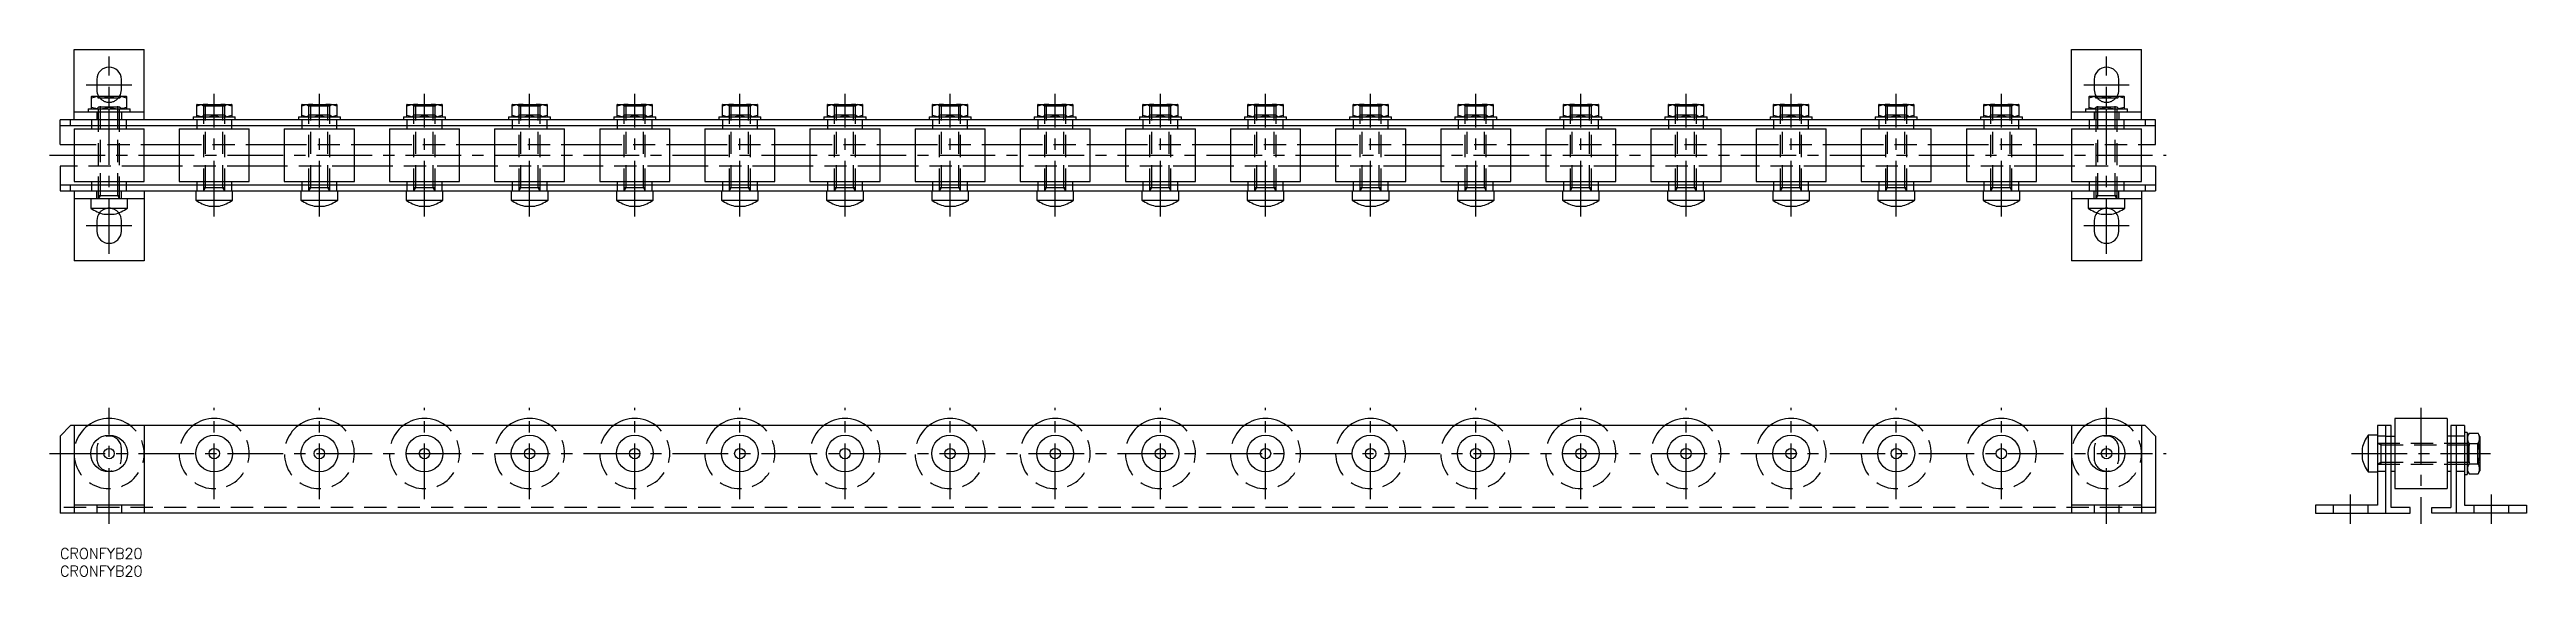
# Model space of a CAD drawing. Extents: x -3 to 704, y -8 to 142.
import ezdxf

# ---------------------------------------------------------------- set-up
doc = ezdxf.new("R2010")
doc.units = 0
doc.header["$LTSCALE"] = 0.5
doc.linetypes.add('CENTER', pattern=[50.8, 31.75, -6.35, 6.35, -6.35])
doc.linetypes.add('DASHED', pattern=[19.05, 12.7, -6.35])
for name, color, linetype in [('MSM_CENTER', 1, 'CENTER'), ('MSM_CONTINUOUS', 7, 'CONTINUOUS'), ('MSM_DASHED', 4, 'DASHED'), ('MSM_PART_NUMBER', 7, 'CONTINUOUS')]:
    doc.layers.add(name, color=color, linetype=linetype)
doc.styles.get("Standard").update_dxf_attribs({"font": 'txt.shx', "height": 3, "bigfont": 'bigfont.shx'})

# ---------------------------------------------------------------- blocks, each defined once
blk = doc.blocks.new('*U45')
at = {"layer": 'MSM_PART_NUMBER'}
blk.add_text('CRONFYB20', height=3, dxfattribs=at).set_placement((0, -3))
blk = doc.blocks.new('*U46')
at = {"layer": 'MSM_PART_NUMBER'}
blk.add_text('CRONFYB20', height=3, dxfattribs=at).set_placement((0, -8))

msp = doc.modelspace()

# ---------------------------------------------------------------- linework, layer by layer
at = {"layer": 'MSM_CENTER'}
for p, q in [((14, 83.91), (14, 140.11)), ((584, 83.91), (584, 140.11)), ((7.5, 132.11), (20.5, 132.11)), ((44, 94.51), (44, 129.51)), ((74, 94.51), (74, 129.51)), ((104, 94.51), (104, 129.51)), ((134, 94.51), (134, 129.51)), ((164, 94.51), (164, 129.51)), ((194, 94.51), (194, 129.51)), ((224, 94.51), (224, 129.51)), ((254, 94.51), (254, 129.51)), ((284, 94.51), (284, 129.51)), ((314, 94.51), (314, 129.51)), ((344, 94.51), (344, 129.51)), ((374, 94.51), (374, 129.51)), ((404, 94.51), (404, 129.51)), ((434, 94.51), (434, 129.51)), ((464, 94.51), (464, 129.51)), ((494, 94.51), (494, 129.51)), ((524, 94.51), (524, 129.51)), ((554, 94.51), (554, 129.51)), ((577.5, 132.11), (590.5, 132.11)), ((-3, 112.01), (601, 112.01)), ((20.5, 91.91), (7.5, 91.91)), ((590.5, 91.91), (577.5, 91.91)), ((14, 7), (14, 40)), ((44, 14), (44, 40)), ((74, 14), (74, 40)), ((104, 14), (104, 40)), ((134, 14), (134, 40)), ((164, 14), (164, 40)), ((194, 14), (194, 40)), ((224, 14), (224, 40)), ((254, 14), (254, 40)), ((284, 14), (284, 40)), ((314, 14), (314, 40)), ((344, 14), (344, 40)), ((374, 14), (374, 40)), ((404, 14), (404, 40)), ((434, 14), (434, 40)), ((464, 14), (464, 40)), ((494, 14), (494, 40)), ((524, 14), (524, 40)), ((554, 14), (554, 40)), ((584, 7), (584, 40)), ((673.74, 40), (673.74, 7)), ((-3, 27), (601, 27)), ((653.94, 27), (693.54, 27)), ((653.64, 7), (653.64, 15.3)), ((693.84, 7), (693.84, 15.3))]:
    msp.add_line(p, q, dxfattribs=at)
at = {"layer": 'MSM_CONTINUOUS'}
for p, q in [((4, 122.11), (4, 142.11)), ((4, 142.11), (24, 142.11)), ((24, 122.11), (24, 142.11)), ((574, 122.11), (574, 142.11)), ((574, 142.11), (594, 142.11)), ((594, 122.11), (594, 142.11)), ((9.1, 128.81), (9, 128.75)), ((9, 125.27), (9, 128.75)), ((9.1, 128.81), (18.9, 128.81)), ((10.5, 133.61), (10.5, 130.61)), ((14, 125.72), (14, 128.31)), ((17.5, 130.61), (17.5, 133.61)), ((19, 128.75), (18.9, 128.81)), ((19, 128.75), (19, 125.27)), ((579.1, 128.81), (579, 128.75)), ((579, 125.27), (579, 128.75)), ((579.1, 128.81), (588.9, 128.81)), ((580.5, 133.61), (580.5, 130.61)), ((584, 125.72), (584, 128.31)), ((587.5, 130.61), (587.5, 133.61)), ((589, 128.75), (588.9, 128.81)), ((589, 128.75), (589, 125.27)), ((0, 115.11), (0, 122.11)), ((598, 122.11), (0, 122.11)), ((0, 120.51), (598, 120.51)), ((3, 120.51), (3, 122.11)), ((4, 124.41), (24, 124.41)), ((8, 125.21), (8, 124.41)), ((8, 125.21), (20, 125.21)), ((9, 125.27), (9.1, 125.21)), ((9, 120.51), (9, 119.51)), ((18.9, 125.21), (19, 125.27)), ((19, 119.51), (19, 120.51)), ((20, 124.41), (20, 125.21)), ((38, 122.91), (38, 122.11)), ((38, 122.91), (50, 122.91)), ((39.1, 126.51), (39, 126.45)), ((39, 122.97), (39, 126.45)), ((39, 122.97), (39.1, 122.91)), ((39, 120.51), (39, 119.51)), ((39.1, 126.51), (48.9, 126.51)), ((44, 123.42), (44, 126.01)), ((49, 126.45), (48.9, 126.51)), ((48.9, 122.91), (49, 122.97)), ((49, 126.45), (49, 122.97)), ((49, 119.51), (49, 120.51)), ((50, 122.11), (50, 122.91)), ((68, 122.91), (68, 122.11)), ((68, 122.91), (80, 122.91)), ((69.1, 126.51), (69, 126.45)), ((69, 122.97), (69, 126.45)), ((69, 122.97), (69.1, 122.91)), ((69, 120.51), (69, 119.51)), ((69.1, 126.51), (78.9, 126.51)), ((74, 123.42), (74, 126.01)), ((79, 126.45), (78.9, 126.51)), ((78.9, 122.91), (79, 122.97)), ((79, 126.45), (79, 122.97)), ((79, 119.51), (79, 120.51)), ((80, 122.11), (80, 122.91)), ((98, 122.91), (98, 122.11)), ((98, 122.91), (110, 122.91)), ((99.1, 126.51), (99, 126.45)), ((99, 122.97), (99, 126.45)), ((99, 122.97), (99.1, 122.91)), ((99, 120.51), (99, 119.51)), ((99.1, 126.51), (108.9, 126.51)), ((104, 123.42), (104, 126.01)), ((109, 126.45), (108.9, 126.51)), ((108.9, 122.91), (109, 122.97)), ((109, 126.45), (109, 122.97)), ((109, 119.51), (109, 120.51)), ((110, 122.11), (110, 122.91)), ((128, 122.91), (128, 122.11)), ((128, 122.91), (140, 122.91)), ((129.1, 126.51), (129, 126.45)), ((129, 122.97), (129, 126.45)), ((129, 122.97), (129.1, 122.91)), ((129, 120.51), (129, 119.51)), ((129.1, 126.51), (138.9, 126.51)), ((134, 123.42), (134, 126.01)), ((139, 126.45), (138.9, 126.51)), ((138.9, 122.91), (139, 122.97)), ((139, 126.45), (139, 122.97)), ((139, 119.51), (139, 120.51)), ((140, 122.11), (140, 122.91)), ((158, 122.91), (158, 122.11)), ((158, 122.91), (170, 122.91)), ((159.1, 126.51), (159, 126.45)), ((159, 122.97), (159, 126.45)), ((159, 122.97), (159.1, 122.91)), ((159, 120.51), (159, 119.51)), ((159.1, 126.51), (168.9, 126.51)), ((164, 123.42), (164, 126.01)), ((169, 126.45), (168.9, 126.51)), ((168.9, 122.91), (169, 122.97)), ((169, 126.45), (169, 122.97)), ((169, 119.51), (169, 120.51)), ((170, 122.11), (170, 122.91)), ((188, 122.91), (188, 122.11)), ((188, 122.91), (200, 122.91)), ((189.1, 126.51), (189, 126.45)), ((189, 122.97), (189, 126.45)), ((189, 122.97), (189.1, 122.91)), ((189, 120.51), (189, 119.51)), ((189.1, 126.51), (198.9, 126.51)), ((194, 123.42), (194, 126.01)), ((199, 126.45), (198.9, 126.51)), ((198.9, 122.91), (199, 122.97)), ((199, 126.45), (199, 122.97)), ((199, 119.51), (199, 120.51)), ((200, 122.11), (200, 122.91)), ((218, 122.91), (218, 122.11)), ((218, 122.91), (230, 122.91)), ((219.1, 126.51), (219, 126.45)), ((219, 122.97), (219, 126.45)), ((219, 122.97), (219.1, 122.91)), ((219, 120.51), (219, 119.51)), ((219.1, 126.51), (228.9, 126.51)), ((224, 123.42), (224, 126.01)), ((229, 126.45), (228.9, 126.51)), ((228.9, 122.91), (229, 122.97)), ((229, 126.45), (229, 122.97)), ((229, 119.51), (229, 120.51)), ((230, 122.11), (230, 122.91)), ((248, 122.91), (248, 122.11)), ((248, 122.91), (260, 122.91)), ((249.1, 126.51), (249, 126.45)), ((249, 122.97), (249, 126.45)), ((249, 122.97), (249.1, 122.91)), ((249, 120.51), (249, 119.51)), ((249.1, 126.51), (258.9, 126.51)), ((254, 123.42), (254, 126.01)), ((259, 126.45), (258.9, 126.51)), ((258.9, 122.91), (259, 122.97)), ((259, 126.45), (259, 122.97)), ((259, 119.51), (259, 120.51)), ((260, 122.11), (260, 122.91)), ((278, 122.91), (278, 122.11)), ((278, 122.91), (290, 122.91)), ((279.1, 126.51), (279, 126.45)), ((279, 122.97), (279, 126.45)), ((279, 122.97), (279.1, 122.91)), ((279, 120.51), (279, 119.51)), ((279.1, 126.51), (288.9, 126.51)), ((284, 123.42), (284, 126.01)), ((289, 126.45), (288.9, 126.51)), ((288.9, 122.91), (289, 122.97)), ((289, 126.45), (289, 122.97)), ((289, 119.51), (289, 120.51)), ((290, 122.11), (290, 122.91)), ((308, 122.91), (308, 122.11)), ((308, 122.91), (320, 122.91)), ((309.1, 126.51), (309, 126.45)), ((309, 122.97), (309, 126.45)), ((309, 122.97), (309.1, 122.91)), ((309, 120.51), (309, 119.51)), ((309.1, 126.51), (318.9, 126.51)), ((314, 123.42), (314, 126.01)), ((319, 126.45), (318.9, 126.51)), ((318.9, 122.91), (319, 122.97)), ((319, 126.45), (319, 122.97)), ((319, 119.51), (319, 120.51)), ((320, 122.11), (320, 122.91)), ((338, 122.91), (338, 122.11)), ((338, 122.91), (350, 122.91)), ((339.1, 126.51), (339, 126.45)), ((339, 122.97), (339, 126.45)), ((339, 122.97), (339.1, 122.91)), ((339, 120.51), (339, 119.51)), ((339.1, 126.51), (348.9, 126.51)), ((344, 123.42), (344, 126.01)), ((349, 126.45), (348.9, 126.51)), ((348.9, 122.91), (349, 122.97)), ((349, 126.45), (349, 122.97)), ((349, 119.51), (349, 120.51)), ((350, 122.11), (350, 122.91)), ((368, 122.91), (368, 122.11)), ((368, 122.91), (380, 122.91)), ((369.1, 126.51), (369, 126.45)), ((369, 122.97), (369, 126.45)), ((369, 122.97), (369.1, 122.91)), ((369, 120.51), (369, 119.51)), ((369.1, 126.51), (378.9, 126.51)), ((374, 123.42), (374, 126.01)), ((379, 126.45), (378.9, 126.51)), ((378.9, 122.91), (379, 122.97)), ((379, 126.45), (379, 122.97)), ((379, 119.51), (379, 120.51)), ((380, 122.11), (380, 122.91)), ((398, 122.91), (398, 122.11)), ((398, 122.91), (410, 122.91)), ((399.1, 126.51), (399, 126.45)), ((399, 122.97), (399, 126.45)), ((399, 122.97), (399.1, 122.91)), ((399, 120.51), (399, 119.51)), ((399.1, 126.51), (408.9, 126.51)), ((404, 123.42), (404, 126.01)), ((409, 126.45), (408.9, 126.51)), ((408.9, 122.91), (409, 122.97)), ((409, 126.45), (409, 122.97)), ((409, 119.51), (409, 120.51)), ((410, 122.11), (410, 122.91)), ((428, 122.91), (428, 122.11)), ((428, 122.91), (440, 122.91)), ((429.1, 126.51), (429, 126.45)), ((429, 122.97), (429, 126.45)), ((429, 122.97), (429.1, 122.91)), ((429, 120.51), (429, 119.51)), ((429.1, 126.51), (438.9, 126.51)), ((434, 123.42), (434, 126.01)), ((439, 126.45), (438.9, 126.51)), ((438.9, 122.91), (439, 122.97)), ((439, 126.45), (439, 122.97)), ((439, 119.51), (439, 120.51)), ((440, 122.11), (440, 122.91)), ((458, 122.91), (458, 122.11)), ((458, 122.91), (470, 122.91)), ((459.1, 126.51), (459, 126.45)), ((459, 122.97), (459, 126.45)), ((459, 122.97), (459.1, 122.91)), ((459, 120.51), (459, 119.51)), ((459.1, 126.51), (468.9, 126.51)), ((464, 123.42), (464, 126.01)), ((469, 126.45), (468.9, 126.51)), ((468.9, 122.91), (469, 122.97)), ((469, 126.45), (469, 122.97)), ((469, 119.51), (469, 120.51)), ((470, 122.11), (470, 122.91)), ((488, 122.91), (488, 122.11)), ((488, 122.91), (500, 122.91)), ((489.1, 126.51), (489, 126.45)), ((489, 122.97), (489, 126.45)), ((489, 122.97), (489.1, 122.91)), ((489, 120.51), (489, 119.51)), ((489.1, 126.51), (498.9, 126.51)), ((494, 123.42), (494, 126.01)), ((499, 126.45), (498.9, 126.51)), ((498.9, 122.91), (499, 122.97)), ((499, 126.45), (499, 122.97)), ((499, 119.51), (499, 120.51)), ((500, 122.11), (500, 122.91)), ((518, 122.91), (518, 122.11)), ((518, 122.91), (530, 122.91)), ((519.1, 126.51), (519, 126.45)), ((519, 122.97), (519, 126.45)), ((519, 122.97), (519.1, 122.91)), ((519, 120.51), (519, 119.51)), ((519.1, 126.51), (528.9, 126.51)), ((524, 123.42), (524, 126.01)), ((529, 126.45), (528.9, 126.51)), ((528.9, 122.91), (529, 122.97)), ((529, 126.45), (529, 122.97)), ((529, 119.51), (529, 120.51)), ((530, 122.11), (530, 122.91)), ((548, 122.91), (548, 122.11)), ((548, 122.91), (560, 122.91)), ((549.1, 126.51), (549, 126.45)), ((549, 122.97), (549, 126.45)), ((549, 122.97), (549.1, 122.91)), ((549, 120.51), (549, 119.51)), ((549.1, 126.51), (558.9, 126.51)), ((554, 123.42), (554, 126.01)), ((559, 126.45), (558.9, 126.51)), ((558.9, 122.91), (559, 122.97)), ((559, 126.45), (559, 122.97)), ((559, 119.51), (559, 120.51)), ((560, 122.11), (560, 122.91)), ((574, 124.41), (594, 124.41)), ((578, 125.21), (578, 124.41)), ((578, 125.21), (590, 125.21)), ((579, 125.27), (579.1, 125.21)), ((579, 120.51), (579, 119.51)), ((588.9, 125.21), (589, 125.27)), ((589, 119.51), (589, 120.51)), ((590, 124.41), (590, 125.21)), ((595, 122.11), (595, 120.51)), ((598, 115.11), (598, 122.11)), ((0, 115.11), (4, 115.11)), ((4, 119.51), (4, 104.51)), ((4, 119.51), (24, 119.51)), ((24, 104.51), (24, 119.51)), ((24, 115.11), (34, 115.11)), ((34, 119.51), (34, 104.51)), ((34, 119.51), (54, 119.51)), ((54, 104.51), (54, 119.51)), ((54, 115.11), (64, 115.11)), ((64, 119.51), (64, 104.51)), ((64, 119.51), (84, 119.51)), ((84, 104.51), (84, 119.51)), ((84, 115.11), (94, 115.11)), ((94, 119.51), (94, 104.51)), ((94, 119.51), (114, 119.51)), ((114, 104.51), (114, 119.51)), ((114, 115.11), (124, 115.11)), ((124, 119.51), (124, 104.51)), ((124, 119.51), (144, 119.51)), ((144, 104.51), (144, 119.51)), ((144, 115.11), (154, 115.11)), ((154, 119.51), (154, 104.51)), ((154, 119.51), (174, 119.51)), ((174, 104.51), (174, 119.51)), ((174, 115.11), (184, 115.11)), ((184, 119.51), (184, 104.51)), ((184, 119.51), (204, 119.51)), ((204, 104.51), (204, 119.51)), ((204, 115.11), (214, 115.11)), ((214, 119.51), (214, 104.51)), ((214, 119.51), (234, 119.51)), ((234, 104.51), (234, 119.51)), ((234, 115.11), (244, 115.11)), ((244, 119.51), (244, 104.51)), ((244, 119.51), (264, 119.51)), ((264, 104.51), (264, 119.51)), ((264, 115.11), (274, 115.11)), ((274, 119.51), (274, 104.51)), ((274, 119.51), (294, 119.51)), ((294, 104.51), (294, 119.51)), ((294, 115.11), (304, 115.11)), ((304, 119.51), (304, 104.51)), ((304, 119.51), (324, 119.51)), ((324, 104.51), (324, 119.51)), ((324, 115.11), (334, 115.11)), ((334, 119.51), (334, 104.51)), ((334, 119.51), (354, 119.51)), ((354, 104.51), (354, 119.51)), ((354, 115.11), (364, 115.11)), ((364, 119.51), (364, 104.51)), ((364, 119.51), (384, 119.51)), ((384, 104.51), (384, 119.51)), ((384, 115.11), (394, 115.11)), ((394, 119.51), (394, 104.51)), ((394, 119.51), (414, 119.51)), ((414, 104.51), (414, 119.51)), ((414, 115.11), (424, 115.11)), ((424, 119.51), (424, 104.51)), ((424, 119.51), (444, 119.51)), ((444, 104.51), (444, 119.51)), ((444, 115.11), (454, 115.11)), ((454, 119.51), (454, 104.51)), ((454, 119.51), (474, 119.51)), ((474, 104.51), (474, 119.51)), ((474, 115.11), (484, 115.11)), ((484, 119.51), (484, 104.51)), ((484, 119.51), (504, 119.51)), ((504, 104.51), (504, 119.51)), ((504, 115.11), (514, 115.11)), ((514, 119.51), (514, 104.51)), ((514, 119.51), (534, 119.51)), ((534, 104.51), (534, 119.51)), ((534, 115.11), (544, 115.11)), ((544, 119.51), (544, 104.51)), ((544, 119.51), (564, 119.51)), ((564, 104.51), (564, 119.51)), ((564, 115.11), (574, 115.11)), ((574, 119.51), (574, 104.51)), ((574, 119.51), (594, 119.51)), ((594, 104.51), (594, 119.51)), ((594, 115.11), (598, 115.11)), ((0, 108.91), (0, 101.91)), ((4, 108.91), (0, 108.91)), ((34, 108.91), (24, 108.91)), ((64, 108.91), (54, 108.91)), ((94, 108.91), (84, 108.91)), ((124, 108.91), (114, 108.91)), ((154, 108.91), (144, 108.91)), ((184, 108.91), (174, 108.91)), ((214, 108.91), (204, 108.91)), ((244, 108.91), (234, 108.91)), ((274, 108.91), (264, 108.91)), ((304, 108.91), (294, 108.91)), ((334, 108.91), (324, 108.91)), ((364, 108.91), (354, 108.91)), ((394, 108.91), (384, 108.91)), ((424, 108.91), (414, 108.91)), ((454, 108.91), (444, 108.91)), ((484, 108.91), (474, 108.91)), ((514, 108.91), (504, 108.91)), ((544, 108.91), (534, 108.91)), ((574, 108.91), (564, 108.91)), ((598, 108.91), (594, 108.91)), ((598, 108.91), (598, 101.91)), ((598, 103.51), (0, 103.51)), ((0, 101.91), (598, 101.91)), ((3, 101.91), (3, 103.51)), ((4, 104.51), (24, 104.51)), ((4, 101.91), (4, 81.91)), ((24, 99.61), (4, 99.61)), ((8.75, 99.61), (8.75, 96.9)), ((9, 104.51), (9, 103.51)), ((19, 103.51), (19, 104.51)), ((19.25, 96.9), (19.25, 99.61)), ((24, 101.91), (24, 81.91)), ((34, 104.51), (54, 104.51)), ((38.75, 101.91), (38.75, 99.2)), ((38.75, 99.2), (49.25, 99.2)), ((39, 104.51), (39, 103.51)), ((49, 103.51), (49, 104.51)), ((49.25, 99.2), (49.25, 101.91)), ((64, 104.51), (84, 104.51)), ((68.75, 101.91), (68.75, 99.2)), ((68.75, 99.2), (79.25, 99.2)), ((69, 104.51), (69, 103.51)), ((79, 103.51), (79, 104.51)), ((79.25, 99.2), (79.25, 101.91)), ((94, 104.51), (114, 104.51)), ((98.75, 101.91), (98.75, 99.2)), ((98.75, 99.2), (109.25, 99.2)), ((99, 104.51), (99, 103.51)), ((109, 103.51), (109, 104.51)), ((109.25, 99.2), (109.25, 101.91)), ((124, 104.51), (144, 104.51)), ((128.75, 101.91), (128.75, 99.2)), ((128.75, 99.2), (139.25, 99.2)), ((129, 104.51), (129, 103.51)), ((139, 103.51), (139, 104.51)), ((139.25, 99.2), (139.25, 101.91)), ((154, 104.51), (174, 104.51)), ((158.75, 101.91), (158.75, 99.2)), ((158.75, 99.2), (169.25, 99.2)), ((159, 104.51), (159, 103.51)), ((169, 103.51), (169, 104.51)), ((169.25, 99.2), (169.25, 101.91)), ((184, 104.51), (204, 104.51)), ((188.75, 101.91), (188.75, 99.2)), ((188.75, 99.2), (199.25, 99.2)), ((189, 104.51), (189, 103.51)), ((199, 103.51), (199, 104.51)), ((199.25, 99.2), (199.25, 101.91)), ((214, 104.51), (234, 104.51)), ((218.75, 101.91), (218.75, 99.2)), ((218.75, 99.2), (229.25, 99.2)), ((219, 104.51), (219, 103.51)), ((229, 103.51), (229, 104.51)), ((229.25, 99.2), (229.25, 101.91)), ((244, 104.51), (264, 104.51)), ((248.75, 101.91), (248.75, 99.2)), ((248.75, 99.2), (259.25, 99.2)), ((249, 104.51), (249, 103.51)), ((259, 103.51), (259, 104.51)), ((259.25, 99.2), (259.25, 101.91)), ((274, 104.51), (294, 104.51)), ((278.75, 101.91), (278.75, 99.2)), ((278.75, 99.2), (289.25, 99.2)), ((279, 104.51), (279, 103.51)), ((289, 103.51), (289, 104.51)), ((289.25, 99.2), (289.25, 101.91)), ((304, 104.51), (324, 104.51)), ((308.75, 101.91), (308.75, 99.2)), ((308.75, 99.2), (319.25, 99.2)), ((309, 104.51), (309, 103.51)), ((319, 103.51), (319, 104.51)), ((319.25, 99.2), (319.25, 101.91)), ((334, 104.51), (354, 104.51)), ((338.75, 101.91), (338.75, 99.2)), ((338.75, 99.2), (349.25, 99.2)), ((339, 104.51), (339, 103.51)), ((349, 103.51), (349, 104.51)), ((349.25, 99.2), (349.25, 101.91)), ((364, 104.51), (384, 104.51)), ((368.75, 101.91), (368.75, 99.2)), ((368.75, 99.2), (379.25, 99.2)), ((369, 104.51), (369, 103.51)), ((379, 103.51), (379, 104.51)), ((379.25, 99.2), (379.25, 101.91)), ((394, 104.51), (414, 104.51)), ((398.75, 101.91), (398.75, 99.2)), ((398.75, 99.2), (409.25, 99.2)), ((399, 104.51), (399, 103.51)), ((409, 103.51), (409, 104.51)), ((409.25, 99.2), (409.25, 101.91)), ((424, 104.51), (444, 104.51)), ((428.75, 101.91), (428.75, 99.2)), ((428.75, 99.2), (439.25, 99.2)), ((429, 104.51), (429, 103.51)), ((439, 103.51), (439, 104.51)), ((439.25, 99.2), (439.25, 101.91)), ((454, 104.51), (474, 104.51)), ((458.75, 101.91), (458.75, 99.2)), ((458.75, 99.2), (469.25, 99.2)), ((459, 104.51), (459, 103.51)), ((469, 103.51), (469, 104.51)), ((469.25, 99.2), (469.25, 101.91)), ((484, 104.51), (504, 104.51)), ((488.75, 101.91), (488.75, 99.2)), ((488.75, 99.2), (499.25, 99.2)), ((489, 104.51), (489, 103.51)), ((499, 103.51), (499, 104.51)), ((499.25, 99.2), (499.25, 101.91)), ((514, 104.51), (534, 104.51)), ((518.75, 101.91), (518.75, 99.2)), ((518.75, 99.2), (529.25, 99.2)), ((519, 104.51), (519, 103.51)), ((529, 103.51), (529, 104.51)), ((529.25, 99.2), (529.25, 101.91)), ((544, 104.51), (564, 104.51)), ((548.75, 101.91), (548.75, 99.2)), ((548.75, 99.2), (559.25, 99.2)), ((549, 104.51), (549, 103.51)), ((559, 103.51), (559, 104.51)), ((559.25, 99.2), (559.25, 101.91)), ((574, 104.51), (594, 104.51)), ((574, 101.91), (574, 81.91)), ((594, 99.61), (574, 99.61)), ((578.75, 99.61), (578.75, 96.9)), ((579, 104.51), (579, 103.51)), ((589, 103.51), (589, 104.51)), ((589.25, 96.9), (589.25, 99.61)), ((594, 101.91), (594, 81.91)), ((595, 103.51), (595, 101.91)), ((8.75, 96.9), (19.25, 96.9)), ((10.5, 93.41), (10.5, 90.41)), ((12.51, 95.21), (15.49, 95.21)), ((17.5, 90.41), (17.5, 93.41)), ((42.51, 97.51), (45.49, 97.51)), ((72.51, 97.51), (75.49, 97.51)), ((102.51, 97.51), (105.49, 97.51)), ((132.51, 97.51), (135.49, 97.51)), ((162.51, 97.51), (165.49, 97.51)), ((192.51, 97.51), (195.49, 97.51)), ((222.51, 97.51), (225.49, 97.51)), ((252.51, 97.51), (255.49, 97.51)), ((282.51, 97.51), (285.49, 97.51)), ((312.51, 97.51), (315.49, 97.51)), ((342.51, 97.51), (345.49, 97.51)), ((372.51, 97.51), (375.49, 97.51)), ((402.51, 97.51), (405.49, 97.51)), ((432.51, 97.51), (435.49, 97.51)), ((462.51, 97.51), (465.49, 97.51)), ((492.51, 97.51), (495.49, 97.51)), ((522.51, 97.51), (525.49, 97.51)), ((552.51, 97.51), (555.49, 97.51)), ((578.75, 96.9), (589.25, 96.9)), ((580.5, 93.41), (580.5, 90.41)), ((582.51, 95.21), (585.49, 95.21)), ((587.5, 90.41), (587.5, 93.41)), ((24, 81.91), (4, 81.91)), ((594, 81.91), (574, 81.91)), ((666.24, 37), (666.24, 17)), ((681.24, 37), (666.24, 37)), ((681.24, 37), (681.24, 17)), ((0, 32), (3, 35)), ((0, 32), (0, 10)), ((595, 35), (3, 35)), ((4, 35), (4, 10)), ((24, 35), (24, 10)), ((574, 35), (574, 10)), ((594, 35), (594, 10)), ((595, 35), (598, 32)), ((598, 32), (598, 10)), ((656.94, 28.49), (656.94, 25.51)), ((658.63, 32.25), (658.63, 21.75)), ((661.34, 32.25), (658.63, 32.25)), ((665.24, 35), (661.34, 35)), ((661.34, 35), (661.34, 12.3)), ((663.64, 35), (663.64, 10)), ((663.64, 32), (666.24, 32)), ((665.24, 11.6), (665.24, 35)), ((683.84, 32), (681.24, 32)), ((682.24, 35), (682.24, 11.6)), ((686.14, 35), (682.24, 35)), ((683.84, 10), (683.84, 35)), ((686.14, 35), (686.14, 12.3)), ((686.94, 33), (686.14, 33)), ((686.94, 33), (686.94, 21)), ((687.44, 32.77), (686.94, 31.9)), ((687.44, 32.77), (690.03, 32.77)), ((687.44, 29.89), (690.03, 29.89)), ((690.54, 31.9), (690.03, 32.77)), ((690.54, 31.9), (690.54, 22.1)), ((658.63, 21.75), (661.34, 21.75)), ((665.24, 22), (666.24, 22)), ((681.24, 22), (682.24, 22)), ((686.94, 22.1), (687.44, 21.23)), ((687.44, 24.11), (690.03, 24.11)), ((687.44, 21.23), (690.03, 21.23)), ((690.03, 21.23), (690.54, 22.1)), ((666.24, 17), (681.24, 17)), ((686.14, 21), (686.94, 21)), ((598, 10), (0, 10)), ((24, 12.3), (4, 12.3)), ((594, 12.3), (574, 12.3)), ((661.34, 12.3), (643.64, 12.3)), ((643.64, 12.3), (643.64, 10)), ((643.64, 10), (670.64, 10)), ((670.64, 11.6), (665.24, 11.6)), ((670.64, 10), (670.64, 11.6)), ((676.84, 11.6), (682.24, 11.6)), ((676.84, 10), (676.84, 11.6)), ((703.84, 10), (676.84, 10)), ((686.14, 12.3), (703.84, 12.3)), ((703.84, 12.3), (703.84, 10))]:
    msp.add_line(p, q, dxfattribs=at)
for centre, radius in [((14, 27), 5.25), ((14, 27), 1.49), ((44, 27), 5.25), ((44, 27), 1.49), ((74, 27), 5.25), ((74, 27), 1.49), ((104, 27), 5.25), ((104, 27), 1.49), ((134, 27), 5.25), ((134, 27), 1.49), ((164, 27), 5.25), ((164, 27), 1.49), ((194, 27), 5.25), ((194, 27), 1.49), ((224, 27), 5.25), ((224, 27), 1.49), ((254, 27), 5.25), ((254, 27), 1.49), ((284, 27), 5.25), ((284, 27), 1.49), ((314, 27), 5.25), ((314, 27), 1.49), ((344, 27), 5.25), ((344, 27), 1.49), ((374, 27), 5.25), ((374, 27), 1.49), ((404, 27), 5.25), ((404, 27), 1.49), ((434, 27), 5.25), ((434, 27), 1.49), ((464, 27), 5.25), ((464, 27), 1.49), ((494, 27), 5.25), ((494, 27), 1.49), ((524, 27), 5.25), ((524, 27), 1.49), ((554, 27), 5.25), ((554, 27), 1.49), ((584, 27), 5.25), ((584, 27), 1.49)]:
    msp.add_circle(centre, radius, dxfattribs=at)
for centre, radius, start, end in [((14, 133.61), 3.5, 0, 180), ((584, 133.61), 3.5, 0, 180), ((11.5, 121.38), 7.37, 70.15922, 109.84078), ((14, 130.61), 3.5, 180, 210.94972), ((16.5, 121.38), 7.37, 70.15922, 109.84078), ((14, 130.61), 3.5, 329.05028, 0), ((581.5, 121.38), 7.37, 70.15922, 109.84078), ((584, 130.61), 3.5, 180, 210.94972), ((586.5, 121.38), 7.37, 70.15922, 109.84078), ((584, 130.61), 3.5, 329.05028, 0), ((11.5, 132.64), 7.37, 250.15922, 289.84078), ((16.5, 132.64), 7.37, 250.15922, 289.84078), ((41.5, 119.08), 7.37, 70.15922, 109.84078), ((41.5, 130.34), 7.37, 250.15922, 289.84078), ((46.5, 119.08), 7.37, 70.15922, 109.84078), ((46.5, 130.34), 7.37, 250.15922, 289.84078), ((71.5, 119.08), 7.37, 70.15922, 109.84078), ((71.5, 130.34), 7.37, 250.15922, 289.84078), ((76.5, 119.08), 7.37, 70.15922, 109.84078), ((76.5, 130.34), 7.37, 250.15922, 289.84078), ((101.5, 119.08), 7.37, 70.15922, 109.84078), ((101.5, 130.34), 7.37, 250.15922, 289.84078), ((106.5, 119.08), 7.37, 70.15922, 109.84078), ((106.5, 130.34), 7.37, 250.15922, 289.84078), ((131.5, 119.08), 7.37, 70.15922, 109.84078), ((131.5, 130.34), 7.37, 250.15922, 289.84078), ((136.5, 119.08), 7.37, 70.15922, 109.84078), ((136.5, 130.34), 7.37, 250.15922, 289.84078), ((161.5, 119.08), 7.37, 70.15922, 109.84078), ((161.5, 130.34), 7.37, 250.15922, 289.84078), ((166.5, 119.08), 7.37, 70.15922, 109.84078), ((166.5, 130.34), 7.37, 250.15922, 289.84078), ((191.5, 119.08), 7.37, 70.15922, 109.84078), ((191.5, 130.34), 7.37, 250.15922, 289.84078), ((196.5, 119.08), 7.37, 70.15922, 109.84078), ((196.5, 130.34), 7.37, 250.15922, 289.84078), ((221.5, 119.08), 7.37, 70.15922, 109.84078), ((221.5, 130.34), 7.37, 250.15922, 289.84078), ((226.5, 119.08), 7.37, 70.15922, 109.84078), ((226.5, 130.34), 7.37, 250.15922, 289.84078), ((251.5, 119.08), 7.37, 70.15922, 109.84078), ((251.5, 130.34), 7.37, 250.15922, 289.84078), ((256.5, 119.08), 7.37, 70.15922, 109.84078), ((256.5, 130.34), 7.37, 250.15922, 289.84078), ((281.5, 119.08), 7.37, 70.15922, 109.84078), ((281.5, 130.34), 7.37, 250.15922, 289.84078), ((286.5, 119.08), 7.37, 70.15922, 109.84078), ((286.5, 130.34), 7.37, 250.15922, 289.84078), ((311.5, 119.08), 7.37, 70.15922, 109.84078), ((311.5, 130.34), 7.37, 250.15922, 289.84078), ((316.5, 119.08), 7.37, 70.15922, 109.84078), ((316.5, 130.34), 7.37, 250.15922, 289.84078), ((341.5, 119.08), 7.37, 70.15922, 109.84078), ((341.5, 130.34), 7.37, 250.15922, 289.84078), ((346.5, 119.08), 7.37, 70.15922, 109.84078), ((346.5, 130.34), 7.37, 250.15922, 289.84078), ((371.5, 119.08), 7.37, 70.15922, 109.84078), ((371.5, 130.34), 7.37, 250.15922, 289.84078), ((376.5, 119.08), 7.37, 70.15922, 109.84078), ((376.5, 130.34), 7.37, 250.15922, 289.84078), ((401.5, 119.08), 7.37, 70.15922, 109.84078), ((401.5, 130.34), 7.37, 250.15922, 289.84078), ((406.5, 119.08), 7.37, 70.15922, 109.84078), ((406.5, 130.34), 7.37, 250.15922, 289.84078), ((431.5, 119.08), 7.37, 70.15922, 109.84078), ((431.5, 130.34), 7.37, 250.15922, 289.84078), ((436.5, 119.08), 7.37, 70.15922, 109.84078), ((436.5, 130.34), 7.37, 250.15922, 289.84078), ((461.5, 119.08), 7.37, 70.15922, 109.84078), ((461.5, 130.34), 7.37, 250.15922, 289.84078), ((466.5, 119.08), 7.37, 70.15922, 109.84078), ((466.5, 130.34), 7.37, 250.15922, 289.84078), ((491.5, 119.08), 7.37, 70.15922, 109.84078), ((491.5, 130.34), 7.37, 250.15922, 289.84078), ((496.5, 119.08), 7.37, 70.15922, 109.84078), ((496.5, 130.34), 7.37, 250.15922, 289.84078), ((521.5, 119.08), 7.37, 70.15922, 109.84078), ((521.5, 130.34), 7.37, 250.15922, 289.84078), ((526.5, 119.08), 7.37, 70.15922, 109.84078), ((526.5, 130.34), 7.37, 250.15922, 289.84078), ((551.5, 119.08), 7.37, 70.15922, 109.84078), ((551.5, 130.34), 7.37, 250.15922, 289.84078), ((556.5, 119.08), 7.37, 70.15922, 109.84078), ((556.5, 130.34), 7.37, 250.15922, 289.84078), ((581.5, 132.64), 7.37, 250.15922, 289.84078), ((586.5, 132.64), 7.37, 250.15922, 289.84078), ((45.54, 109.25), 12.12, 235.94449, 255.52141), ((42.46, 109.25), 12.12, 284.47859, 304.05551), ((75.54, 109.25), 12.12, 235.94449, 255.52141), ((72.46, 109.25), 12.12, 284.47859, 304.05551), ((105.54, 109.25), 12.12, 235.94449, 255.52141), ((102.46, 109.25), 12.12, 284.47859, 304.05551), ((135.54, 109.25), 12.12, 235.94449, 255.52141), ((132.46, 109.25), 12.12, 284.47859, 304.05551), ((165.54, 109.25), 12.12, 235.94449, 255.52141), ((162.46, 109.25), 12.12, 284.47859, 304.05551), ((195.54, 109.25), 12.12, 235.94449, 255.52141), ((192.46, 109.25), 12.12, 284.47859, 304.05551), ((225.54, 109.25), 12.12, 235.94449, 255.52141), ((222.46, 109.25), 12.12, 284.47859, 304.05551), ((255.54, 109.25), 12.12, 235.94449, 255.52141), ((252.46, 109.25), 12.12, 284.47859, 304.05551), ((285.54, 109.25), 12.12, 235.94449, 255.52141), ((282.46, 109.25), 12.12, 284.47859, 304.05551), ((315.54, 109.25), 12.12, 235.94449, 255.52141), ((312.46, 109.25), 12.12, 284.47859, 304.05551), ((345.54, 109.25), 12.12, 235.94449, 255.52141), ((342.46, 109.25), 12.12, 284.47859, 304.05551), ((375.54, 109.25), 12.12, 235.94449, 255.52141), ((372.46, 109.25), 12.12, 284.47859, 304.05551), ((405.54, 109.25), 12.12, 235.94449, 255.52141), ((402.46, 109.25), 12.12, 284.47859, 304.05551), ((435.54, 109.25), 12.12, 235.94449, 255.52141), ((432.46, 109.25), 12.12, 284.47859, 304.05551), ((465.54, 109.25), 12.12, 235.94449, 255.52141), ((462.46, 109.25), 12.12, 284.47859, 304.05551), ((495.54, 109.25), 12.12, 235.94449, 255.52141), ((492.46, 109.25), 12.12, 284.47859, 304.05551), ((525.54, 109.25), 12.12, 235.94449, 255.52141), ((522.46, 109.25), 12.12, 284.47859, 304.05551), ((555.54, 109.25), 12.12, 235.94449, 255.52141), ((552.46, 109.25), 12.12, 284.47859, 304.05551), ((15.54, 106.95), 12.12, 235.94449, 255.52141), ((14, 93.41), 3.5, 141.2477, 180), ((12.46, 106.95), 12.12, 284.47859, 304.05551), ((14, 93.41), 3.5, 0, 38.7523), ((585.54, 106.95), 12.12, 235.94449, 255.52141), ((584, 93.41), 3.5, 141.2477, 180), ((582.46, 106.95), 12.12, 284.47859, 304.05551), ((584, 93.41), 3.5, 0, 38.7523), ((14, 90.41), 3.5, 180, 0), ((584, 90.41), 3.5, 180, 0), ((14, 27), 10, 53.1301, 126.8699), ((44, 27), 10, 53.1301, 126.8699), ((74, 27), 10, 53.1301, 126.8699), ((104, 27), 10, 53.1301, 126.8699), ((134, 27), 10, 53.1301, 126.8699), ((164, 27), 10, 53.1301, 126.8699), ((194, 27), 10, 53.1301, 126.8699), ((224, 27), 10, 53.1301, 126.8699), ((254, 27), 10, 53.1301, 126.8699), ((284, 27), 10, 53.1301, 126.8699), ((314, 27), 10, 53.1301, 126.8699), ((344, 27), 10, 53.1301, 126.8699), ((374, 27), 10, 53.1301, 126.8699), ((404, 27), 10, 53.1301, 126.8699), ((434, 27), 10, 53.1301, 126.8699), ((464, 27), 10, 53.1301, 126.8699), ((494, 27), 10, 53.1301, 126.8699), ((524, 27), 10, 53.1301, 126.8699), ((554, 27), 10, 53.1301, 126.8699), ((584, 27), 10, 53.1301, 126.8699), ((668.67, 25.46), 12.12, 145.94449, 165.52141), ((689.55, 31.33), 2.56, 154.35735, 214.35735), ((696.6, 27), 9.61, 162.51237, 197.48763), ((687.92, 31.33), 2.56, 325.64265, 25.64265), ((680.87, 27), 9.61, 342.51237, 17.48763), ((668.67, 28.54), 12.12, 194.47859, 214.05551), ((689.55, 22.67), 2.56, 145.64265, 205.64265), ((687.92, 22.67), 2.56, 334.35735, 34.35735)]:
    msp.add_arc(centre, radius, start, end, dxfattribs=at)
at = {"layer": 'MSM_DASHED'}
for p, q in [((10.46, 128.81), (11, 128.27)), ((11.54, 128.81), (11, 128.27)), ((17, 128.27), (11, 128.27)), ((11, 99.61), (11, 128.27)), ((11.54, 100.55), (11.54, 128.81)), ((16.46, 128.81), (17, 128.27)), ((16.46, 100.55), (16.46, 128.81)), ((17.54, 128.81), (17, 128.27)), ((17, 99.61), (17, 128.27)), ((580.46, 128.81), (581, 128.27)), ((581.54, 128.81), (581, 128.27)), ((581, 99.61), (581, 128.27)), ((587, 128.27), (581, 128.27)), ((581.54, 100.55), (581.54, 128.81)), ((586.46, 100.55), (586.46, 128.81)), ((586.46, 128.81), (587, 128.27)), ((587.54, 128.81), (587, 128.27)), ((587, 99.61), (587, 128.27)), ((9, 122.11), (9, 120.51)), ((10.46, 125.21), (11, 125.75)), ((10.5, 124.41), (10.5, 122.11)), ((17, 125.75), (11, 125.75)), ((17.54, 125.21), (17, 125.75)), ((17.5, 124.41), (17.5, 122.11)), ((19, 120.51), (19, 122.11)), ((39, 122.11), (39, 120.51)), ((40.46, 126.51), (41, 125.97)), ((40.46, 122.91), (41, 123.45)), ((41.54, 126.51), (41, 125.97)), ((47, 125.97), (41, 125.97)), ((41, 101.91), (41, 125.97)), ((47, 123.45), (41, 123.45)), ((41.54, 102.85), (41.54, 126.51)), ((46.46, 126.51), (47, 125.97)), ((46.46, 102.85), (46.46, 126.51)), ((47.54, 126.51), (47, 125.97)), ((47, 101.91), (47, 125.97)), ((47.54, 122.91), (47, 123.45)), ((49, 120.51), (49, 122.11)), ((69, 122.11), (69, 120.51)), ((70.46, 126.51), (71, 125.97)), ((70.46, 122.91), (71, 123.45)), ((71.54, 126.51), (71, 125.97)), ((77, 125.97), (71, 125.97)), ((71, 101.91), (71, 125.97)), ((77, 123.45), (71, 123.45)), ((71.54, 102.85), (71.54, 126.51)), ((76.46, 126.51), (77, 125.97)), ((76.46, 102.85), (76.46, 126.51)), ((77.54, 126.51), (77, 125.97)), ((77, 101.91), (77, 125.97)), ((77.54, 122.91), (77, 123.45)), ((79, 120.51), (79, 122.11)), ((99, 122.11), (99, 120.51)), ((100.46, 126.51), (101, 125.97)), ((100.46, 122.91), (101, 123.45)), ((101.54, 126.51), (101, 125.97)), ((107, 125.97), (101, 125.97)), ((101, 101.91), (101, 125.97)), ((107, 123.45), (101, 123.45)), ((101.54, 102.85), (101.54, 126.51)), ((106.46, 126.51), (107, 125.97)), ((106.46, 102.85), (106.46, 126.51)), ((107.54, 126.51), (107, 125.97)), ((107, 101.91), (107, 125.97)), ((107.54, 122.91), (107, 123.45)), ((109, 120.51), (109, 122.11)), ((129, 122.11), (129, 120.51)), ((130.46, 126.51), (131, 125.97)), ((130.46, 122.91), (131, 123.45)), ((131.54, 126.51), (131, 125.97)), ((137, 125.97), (131, 125.97)), ((131, 101.91), (131, 125.97)), ((137, 123.45), (131, 123.45)), ((131.54, 102.85), (131.54, 126.51)), ((136.46, 126.51), (137, 125.97)), ((136.46, 102.85), (136.46, 126.51)), ((137.54, 126.51), (137, 125.97)), ((137, 101.91), (137, 125.97)), ((137.54, 122.91), (137, 123.45)), ((139, 120.51), (139, 122.11)), ((159, 122.11), (159, 120.51)), ((160.46, 126.51), (161, 125.97)), ((160.46, 122.91), (161, 123.45)), ((161.54, 126.51), (161, 125.97)), ((167, 125.97), (161, 125.97)), ((161, 101.91), (161, 125.97)), ((167, 123.45), (161, 123.45)), ((161.54, 102.85), (161.54, 126.51)), ((166.46, 126.51), (167, 125.97)), ((166.46, 102.85), (166.46, 126.51)), ((167.54, 126.51), (167, 125.97)), ((167, 101.91), (167, 125.97)), ((167.54, 122.91), (167, 123.45)), ((169, 120.51), (169, 122.11)), ((189, 122.11), (189, 120.51)), ((190.46, 126.51), (191, 125.97)), ((190.46, 122.91), (191, 123.45)), ((191.54, 126.51), (191, 125.97)), ((197, 125.97), (191, 125.97)), ((191, 101.91), (191, 125.97)), ((197, 123.45), (191, 123.45)), ((191.54, 102.85), (191.54, 126.51)), ((196.46, 126.51), (197, 125.97)), ((196.46, 102.85), (196.46, 126.51)), ((197.54, 126.51), (197, 125.97)), ((197, 101.91), (197, 125.97)), ((197.54, 122.91), (197, 123.45)), ((199, 120.51), (199, 122.11)), ((219, 122.11), (219, 120.51)), ((220.46, 126.51), (221, 125.97)), ((220.46, 122.91), (221, 123.45)), ((221.54, 126.51), (221, 125.97)), ((227, 125.97), (221, 125.97)), ((221, 101.91), (221, 125.97)), ((227, 123.45), (221, 123.45)), ((221.54, 102.85), (221.54, 126.51)), ((226.46, 126.51), (227, 125.97)), ((226.46, 102.85), (226.46, 126.51)), ((227.54, 126.51), (227, 125.97)), ((227, 101.91), (227, 125.97)), ((227.54, 122.91), (227, 123.45)), ((229, 120.51), (229, 122.11)), ((249, 122.11), (249, 120.51)), ((250.46, 126.51), (251, 125.97)), ((250.46, 122.91), (251, 123.45)), ((251.54, 126.51), (251, 125.97)), ((257, 125.97), (251, 125.97)), ((251, 101.91), (251, 125.97)), ((257, 123.45), (251, 123.45)), ((251.54, 102.85), (251.54, 126.51)), ((256.46, 126.51), (257, 125.97)), ((256.46, 102.85), (256.46, 126.51)), ((257.54, 126.51), (257, 125.97)), ((257, 101.91), (257, 125.97)), ((257.54, 122.91), (257, 123.45)), ((259, 120.51), (259, 122.11)), ((279, 122.11), (279, 120.51)), ((280.46, 126.51), (281, 125.97)), ((280.46, 122.91), (281, 123.45)), ((281.54, 126.51), (281, 125.97)), ((287, 125.97), (281, 125.97)), ((281, 101.91), (281, 125.97)), ((287, 123.45), (281, 123.45)), ((281.54, 102.85), (281.54, 126.51)), ((286.46, 126.51), (287, 125.97)), ((286.46, 102.85), (286.46, 126.51)), ((287.54, 126.51), (287, 125.97)), ((287, 101.91), (287, 125.97)), ((287.54, 122.91), (287, 123.45)), ((289, 120.51), (289, 122.11)), ((309, 122.11), (309, 120.51)), ((310.46, 126.51), (311, 125.97)), ((310.46, 122.91), (311, 123.45)), ((311.54, 126.51), (311, 125.97)), ((317, 125.97), (311, 125.97)), ((311, 101.91), (311, 125.97)), ((317, 123.45), (311, 123.45)), ((311.54, 102.85), (311.54, 126.51)), ((316.46, 126.51), (317, 125.97)), ((316.46, 102.85), (316.46, 126.51)), ((317.54, 126.51), (317, 125.97)), ((317, 101.91), (317, 125.97)), ((317.54, 122.91), (317, 123.45)), ((319, 120.51), (319, 122.11)), ((339, 122.11), (339, 120.51)), ((340.46, 126.51), (341, 125.97)), ((340.46, 122.91), (341, 123.45)), ((341.54, 126.51), (341, 125.97)), ((347, 125.97), (341, 125.97)), ((341, 101.91), (341, 125.97)), ((347, 123.45), (341, 123.45)), ((341.54, 102.85), (341.54, 126.51)), ((346.46, 126.51), (347, 125.97)), ((346.46, 102.85), (346.46, 126.51)), ((347.54, 126.51), (347, 125.97)), ((347, 101.91), (347, 125.97)), ((347.54, 122.91), (347, 123.45)), ((349, 120.51), (349, 122.11)), ((369, 122.11), (369, 120.51)), ((370.46, 126.51), (371, 125.97)), ((370.46, 122.91), (371, 123.45)), ((371.54, 126.51), (371, 125.97)), ((377, 125.97), (371, 125.97)), ((371, 101.91), (371, 125.97)), ((377, 123.45), (371, 123.45)), ((371.54, 102.85), (371.54, 126.51)), ((376.46, 126.51), (377, 125.97)), ((376.46, 102.85), (376.46, 126.51)), ((377.54, 126.51), (377, 125.97)), ((377, 101.91), (377, 125.97)), ((377.54, 122.91), (377, 123.45)), ((379, 120.51), (379, 122.11)), ((399, 122.11), (399, 120.51)), ((400.46, 126.51), (401, 125.97)), ((400.46, 122.91), (401, 123.45)), ((401.54, 126.51), (401, 125.97)), ((407, 125.97), (401, 125.97)), ((401, 101.91), (401, 125.97)), ((407, 123.45), (401, 123.45)), ((401.54, 102.85), (401.54, 126.51)), ((406.46, 126.51), (407, 125.97)), ((406.46, 102.85), (406.46, 126.51)), ((407.54, 126.51), (407, 125.97)), ((407, 101.91), (407, 125.97)), ((407.54, 122.91), (407, 123.45)), ((409, 120.51), (409, 122.11)), ((429, 122.11), (429, 120.51)), ((430.46, 126.51), (431, 125.97)), ((430.46, 122.91), (431, 123.45)), ((431.54, 126.51), (431, 125.97)), ((437, 125.97), (431, 125.97)), ((431, 101.91), (431, 125.97)), ((437, 123.45), (431, 123.45)), ((431.54, 102.85), (431.54, 126.51)), ((436.46, 126.51), (437, 125.97)), ((436.46, 102.85), (436.46, 126.51)), ((437.54, 126.51), (437, 125.97)), ((437, 101.91), (437, 125.97)), ((437.54, 122.91), (437, 123.45)), ((439, 120.51), (439, 122.11)), ((459, 122.11), (459, 120.51)), ((460.46, 126.51), (461, 125.97)), ((460.46, 122.91), (461, 123.45)), ((461.54, 126.51), (461, 125.97)), ((467, 125.97), (461, 125.97)), ((461, 101.91), (461, 125.97)), ((467, 123.45), (461, 123.45)), ((461.54, 102.85), (461.54, 126.51)), ((466.46, 126.51), (467, 125.97)), ((466.46, 102.85), (466.46, 126.51)), ((467.54, 126.51), (467, 125.97)), ((467, 101.91), (467, 125.97)), ((467.54, 122.91), (467, 123.45)), ((469, 120.51), (469, 122.11)), ((489, 122.11), (489, 120.51)), ((490.46, 126.51), (491, 125.97)), ((490.46, 122.91), (491, 123.45)), ((491.54, 126.51), (491, 125.97)), ((497, 125.97), (491, 125.97)), ((491, 101.91), (491, 125.97)), ((497, 123.45), (491, 123.45)), ((491.54, 102.85), (491.54, 126.51)), ((496.46, 126.51), (497, 125.97)), ((496.46, 102.85), (496.46, 126.51)), ((497.54, 126.51), (497, 125.97)), ((497, 101.91), (497, 125.97)), ((497.54, 122.91), (497, 123.45)), ((499, 120.51), (499, 122.11)), ((519, 122.11), (519, 120.51)), ((520.46, 126.51), (521, 125.97)), ((520.46, 122.91), (521, 123.45)), ((521.54, 126.51), (521, 125.97)), ((527, 125.97), (521, 125.97)), ((521, 101.91), (521, 125.97)), ((527, 123.45), (521, 123.45)), ((521.54, 102.85), (521.54, 126.51)), ((526.46, 126.51), (527, 125.97)), ((526.46, 102.85), (526.46, 126.51)), ((527.54, 126.51), (527, 125.97)), ((527, 101.91), (527, 125.97)), ((527.54, 122.91), (527, 123.45)), ((529, 120.51), (529, 122.11)), ((549, 122.11), (549, 120.51)), ((550.46, 126.51), (551, 125.97)), ((550.46, 122.91), (551, 123.45)), ((551.54, 126.51), (551, 125.97)), ((557, 125.97), (551, 125.97)), ((551, 101.91), (551, 125.97)), ((557, 123.45), (551, 123.45)), ((551.54, 102.85), (551.54, 126.51)), ((556.46, 126.51), (557, 125.97)), ((556.46, 102.85), (556.46, 126.51)), ((557.54, 126.51), (557, 125.97)), ((557, 101.91), (557, 125.97)), ((557.54, 122.91), (557, 123.45)), ((559, 120.51), (559, 122.11)), ((579, 122.11), (579, 120.51)), ((580.46, 125.21), (581, 125.75)), ((580.5, 124.41), (580.5, 122.11)), ((587, 125.75), (581, 125.75)), ((587.54, 125.21), (587, 125.75)), ((587.5, 124.41), (587.5, 122.11)), ((589, 120.51), (589, 122.11)), ((4, 115.11), (24, 115.11)), ((34, 115.11), (54, 115.11)), ((64, 115.11), (84, 115.11)), ((94, 115.11), (114, 115.11)), ((124, 115.11), (144, 115.11)), ((154, 115.11), (174, 115.11)), ((184, 115.11), (204, 115.11)), ((214, 115.11), (234, 115.11)), ((244, 115.11), (264, 115.11)), ((274, 115.11), (294, 115.11)), ((304, 115.11), (324, 115.11)), ((334, 115.11), (354, 115.11)), ((364, 115.11), (384, 115.11)), ((394, 115.11), (414, 115.11)), ((424, 115.11), (444, 115.11)), ((454, 115.11), (474, 115.11)), ((484, 115.11), (504, 115.11)), ((514, 115.11), (534, 115.11)), ((544, 115.11), (564, 115.11)), ((574, 115.11), (594, 115.11)), ((24, 108.91), (4, 108.91)), ((54, 108.91), (34, 108.91)), ((84, 108.91), (64, 108.91)), ((114, 108.91), (94, 108.91)), ((144, 108.91), (124, 108.91)), ((174, 108.91), (154, 108.91)), ((204, 108.91), (184, 108.91)), ((234, 108.91), (214, 108.91)), ((264, 108.91), (244, 108.91)), ((294, 108.91), (274, 108.91)), ((324, 108.91), (304, 108.91)), ((354, 108.91), (334, 108.91)), ((384, 108.91), (364, 108.91)), ((414, 108.91), (394, 108.91)), ((444, 108.91), (424, 108.91)), ((474, 108.91), (454, 108.91)), ((504, 108.91), (484, 108.91)), ((534, 108.91), (514, 108.91)), ((564, 108.91), (544, 108.91)), ((594, 108.91), (574, 108.91)), ((9, 103.51), (9, 101.91)), ((10.5, 99.61), (10.5, 101.91)), ((11, 100.55), (17, 100.55)), ((11, 99.61), (11.54, 100.55)), ((17, 99.61), (16.46, 100.55)), ((17.5, 99.61), (17.5, 101.91)), ((19, 101.91), (19, 103.51)), ((39, 103.51), (39, 101.91)), ((41, 102.85), (47, 102.85)), ((41, 101.91), (41.54, 102.85)), ((47, 101.91), (46.46, 102.85)), ((49, 101.91), (49, 103.51)), ((69, 103.51), (69, 101.91)), ((71, 102.85), (77, 102.85)), ((71, 101.91), (71.54, 102.85)), ((77, 101.91), (76.46, 102.85)), ((79, 101.91), (79, 103.51)), ((99, 103.51), (99, 101.91)), ((101, 102.85), (107, 102.85)), ((101, 101.91), (101.54, 102.85)), ((107, 101.91), (106.46, 102.85)), ((109, 101.91), (109, 103.51)), ((129, 103.51), (129, 101.91)), ((131, 102.85), (137, 102.85)), ((131, 101.91), (131.54, 102.85)), ((137, 101.91), (136.46, 102.85)), ((139, 101.91), (139, 103.51)), ((159, 103.51), (159, 101.91)), ((161, 102.85), (167, 102.85)), ((161, 101.91), (161.54, 102.85)), ((167, 101.91), (166.46, 102.85)), ((169, 101.91), (169, 103.51)), ((189, 103.51), (189, 101.91)), ((191, 102.85), (197, 102.85)), ((191, 101.91), (191.54, 102.85)), ((197, 101.91), (196.46, 102.85)), ((199, 101.91), (199, 103.51)), ((219, 103.51), (219, 101.91)), ((221, 102.85), (227, 102.85)), ((221, 101.91), (221.54, 102.85)), ((227, 101.91), (226.46, 102.85)), ((229, 101.91), (229, 103.51)), ((249, 103.51), (249, 101.91)), ((251, 102.85), (257, 102.85)), ((251, 101.91), (251.54, 102.85)), ((257, 101.91), (256.46, 102.85)), ((259, 101.91), (259, 103.51)), ((279, 103.51), (279, 101.91)), ((281, 102.85), (287, 102.85)), ((281, 101.91), (281.54, 102.85)), ((287, 101.91), (286.46, 102.85)), ((289, 101.91), (289, 103.51)), ((309, 103.51), (309, 101.91)), ((311, 102.85), (317, 102.85)), ((311, 101.91), (311.54, 102.85)), ((317, 101.91), (316.46, 102.85)), ((319, 101.91), (319, 103.51)), ((339, 103.51), (339, 101.91)), ((341, 102.85), (347, 102.85)), ((341, 101.91), (341.54, 102.85)), ((347, 101.91), (346.46, 102.85)), ((349, 101.91), (349, 103.51)), ((369, 103.51), (369, 101.91)), ((371, 102.85), (377, 102.85)), ((371, 101.91), (371.54, 102.85)), ((377, 101.91), (376.46, 102.85)), ((379, 101.91), (379, 103.51)), ((399, 103.51), (399, 101.91)), ((401, 102.85), (407, 102.85)), ((401, 101.91), (401.54, 102.85)), ((407, 101.91), (406.46, 102.85)), ((409, 101.91), (409, 103.51)), ((429, 103.51), (429, 101.91)), ((431, 102.85), (437, 102.85)), ((431, 101.91), (431.54, 102.85)), ((437, 101.91), (436.46, 102.85)), ((439, 101.91), (439, 103.51)), ((459, 103.51), (459, 101.91)), ((461, 102.85), (467, 102.85)), ((461, 101.91), (461.54, 102.85)), ((467, 101.91), (466.46, 102.85)), ((469, 101.91), (469, 103.51)), ((489, 103.51), (489, 101.91)), ((491, 102.85), (497, 102.85)), ((491, 101.91), (491.54, 102.85)), ((497, 101.91), (496.46, 102.85)), ((499, 101.91), (499, 103.51)), ((519, 103.51), (519, 101.91)), ((521, 102.85), (527, 102.85)), ((521, 101.91), (521.54, 102.85)), ((527, 101.91), (526.46, 102.85)), ((529, 101.91), (529, 103.51)), ((549, 103.51), (549, 101.91)), ((551, 102.85), (557, 102.85)), ((551, 101.91), (551.54, 102.85)), ((557, 101.91), (556.46, 102.85)), ((559, 101.91), (559, 103.51)), ((579, 103.51), (579, 101.91)), ((580.5, 99.61), (580.5, 101.91)), ((581, 99.61), (581.54, 100.55)), ((581, 100.55), (587, 100.55)), ((587, 99.61), (586.46, 100.55)), ((587.5, 99.61), (587.5, 101.91)), ((589, 101.91), (589, 103.51)), ((10.5, 28.5), (10.5, 25.5)), ((17.5, 25.5), (17.5, 28.5)), ((580.5, 28.5), (580.5, 25.5)), ((587.5, 25.5), (587.5, 28.5)), ((663.64, 32), (661.34, 32)), ((661.34, 30), (690, 30)), ((661.34, 30), (662.27, 29.46)), ((662.27, 30), (662.27, 24)), ((662.27, 29.46), (690.54, 29.46)), ((686.14, 32), (683.84, 32)), ((686.94, 30.54), (687.48, 30)), ((687.48, 24), (687.48, 30)), ((690.54, 30.54), (690, 30)), ((690, 24), (690, 30)), ((690.54, 29.46), (690, 30)), ((661.34, 24), (662.27, 24.54)), ((661.34, 24), (690, 24)), ((661.34, 22), (663.64, 22)), ((662.27, 24.54), (690.54, 24.54)), ((683.84, 22), (686.14, 22)), ((686.94, 23.46), (687.48, 24)), ((690.54, 24.54), (690, 24)), ((690.54, 23.46), (690, 24)), ((598, 11.6), (0, 11.6)), ((10.5, 12.3), (10.5, 10)), ((17.5, 12.3), (17.5, 10)), ((580.5, 12.3), (580.5, 10)), ((587.5, 12.3), (587.5, 10)), ((648.64, 12.3), (648.64, 10)), ((658.64, 10), (658.64, 12.3)), ((688.84, 12.3), (688.84, 10)), ((698.84, 10), (698.84, 12.3))]:
    msp.add_line(p, q, dxfattribs=at)
for centre, radius, start, end in [((14, 130.61), 3.5, 210.94972, 329.05028), ((584, 130.61), 3.5, 210.94972, 329.05028), ((14, 93.41), 3.5, 38.7523, 141.2477), ((584, 93.41), 3.5, 38.7523, 141.2477), ((14, 27), 10, 126.8699, 53.1301), ((14, 28.5), 3.5, 0, 180), ((44, 27), 10, 126.8699, 53.1301), ((74, 27), 10, 126.8699, 53.1301), ((104, 27), 10, 126.8699, 53.1301), ((134, 27), 10, 126.8699, 53.1301), ((164, 27), 10, 126.8699, 53.1301), ((194, 27), 10, 126.8699, 53.1301), ((224, 27), 10, 126.8699, 53.1301), ((254, 27), 10, 126.8699, 53.1301), ((284, 27), 10, 126.8699, 53.1301), ((314, 27), 10, 126.8699, 53.1301), ((344, 27), 10, 126.8699, 53.1301), ((374, 27), 10, 126.8699, 53.1301), ((404, 27), 10, 126.8699, 53.1301), ((434, 27), 10, 126.8699, 53.1301), ((464, 27), 10, 126.8699, 53.1301), ((494, 27), 10, 126.8699, 53.1301), ((524, 27), 10, 126.8699, 53.1301), ((554, 27), 10, 126.8699, 53.1301), ((584, 27), 10, 126.8699, 53.1301), ((584, 28.5), 3.5, 0, 180), ((14, 25.5), 3.5, 180, 0), ((584, 25.5), 3.5, 180, 0)]:
    msp.add_arc(centre, radius, start, end, dxfattribs=at)

# ---------------------------------------------------------------- block references
at = {"layer": 'MSM_CONTINUOUS'}
for name in ['*U45', '*U46']:
    msp.add_blockref(name, (0, 0), dxfattribs=at)

doc.saveas('drawing.dxf')
